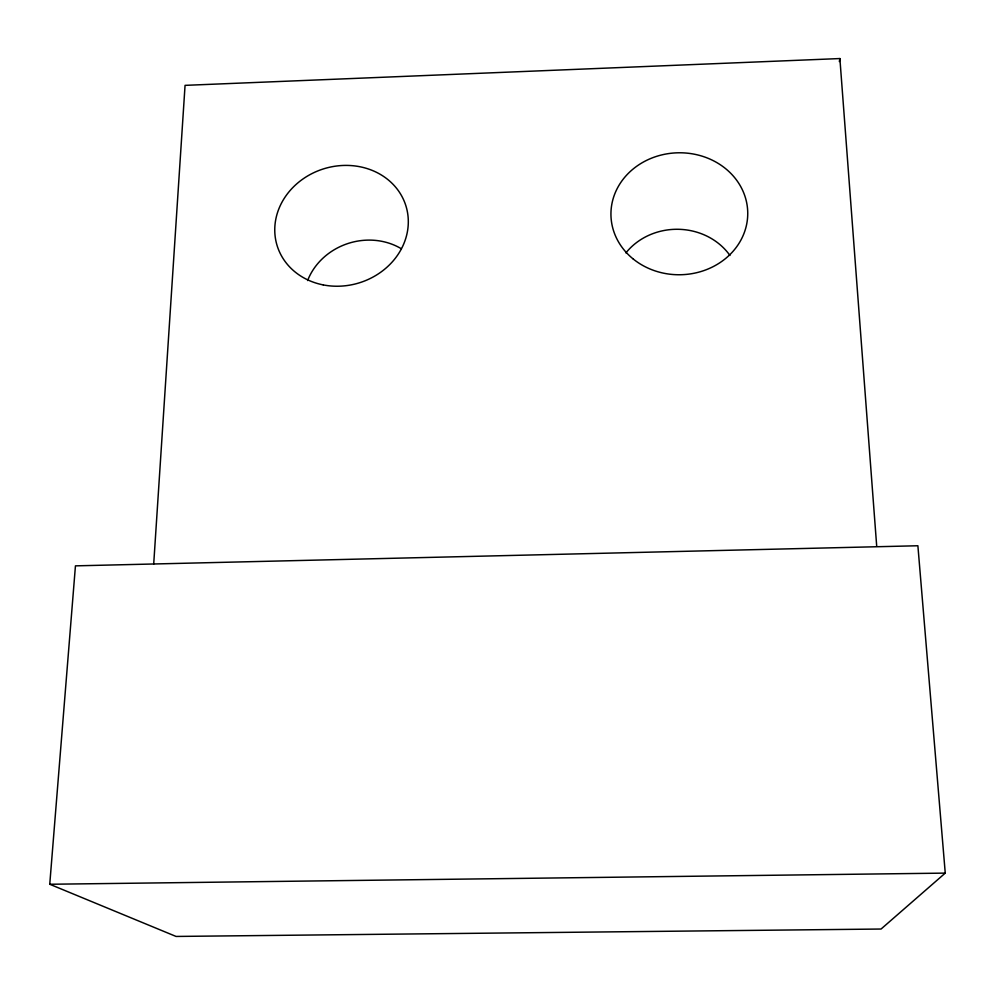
<?xml version="1.0" encoding="UTF-8"?>
<svg xmlns="http://www.w3.org/2000/svg" width="995" height="995" viewBox="0 0 995 995"><rect width="100%" height="100%" fill="white"/><g stroke="black" fill="none" stroke-linecap="round" stroke-linejoin="round"><path stroke-width="1.49" d="M153.703 564.016L185.058 85.359L839.879 58.556L876.694 546.081M49.75 884.256L75.446 565.856L917.887 545.757L945.25 873.112L881.06 929.031L176.065 936.444L49.75 884.256L945.25 873.112M839.345 61.566L839.879 58.556M625.905 252.892A62.996 57.014 -0.5 0 1 729.932 255.441M307.617 280.553A62.125 55.931 -17.3 0 1 401.172 248.65M633.293 259.061A68.406 60.981 -1.2 0 0 746.175 226.474A68.406 60.981 -1.2 0 0 658.553 155.755A68.406 60.981 -1.2 0 0 633.293 259.061M323.276 284.918A67.399 59.725 -17 0 0 406.296 207.159A67.399 59.725 -17 0 0 295.042 185.393A67.399 59.725 -17 0 0 323.276 284.918"/></g></svg>
